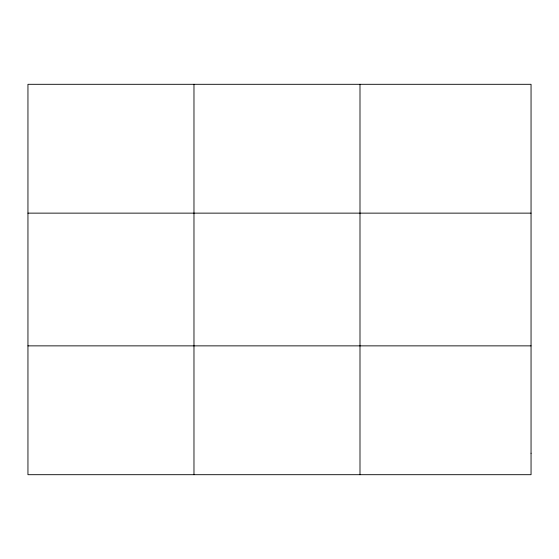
<?xml version="1.0" encoding="UTF-8"?>
<svg xmlns="http://www.w3.org/2000/svg" width="559" height="559" viewBox="0 0 559 559"><rect width="100%" height="100%" fill="white"/><g stroke="black" fill="none" stroke-linecap="round" stroke-linejoin="round"><path stroke-width="0.84" d="M193.973 474.696L193.973 84.304M359.996 474.696L359.996 84.304M27.95 213.133L531.05 213.133M27.95 345.867L531.05 345.867M531.05 453.223L531.05 474.696L27.95 474.696L27.95 84.304L531.05 84.304L531.05 453.223"/></g></svg>
